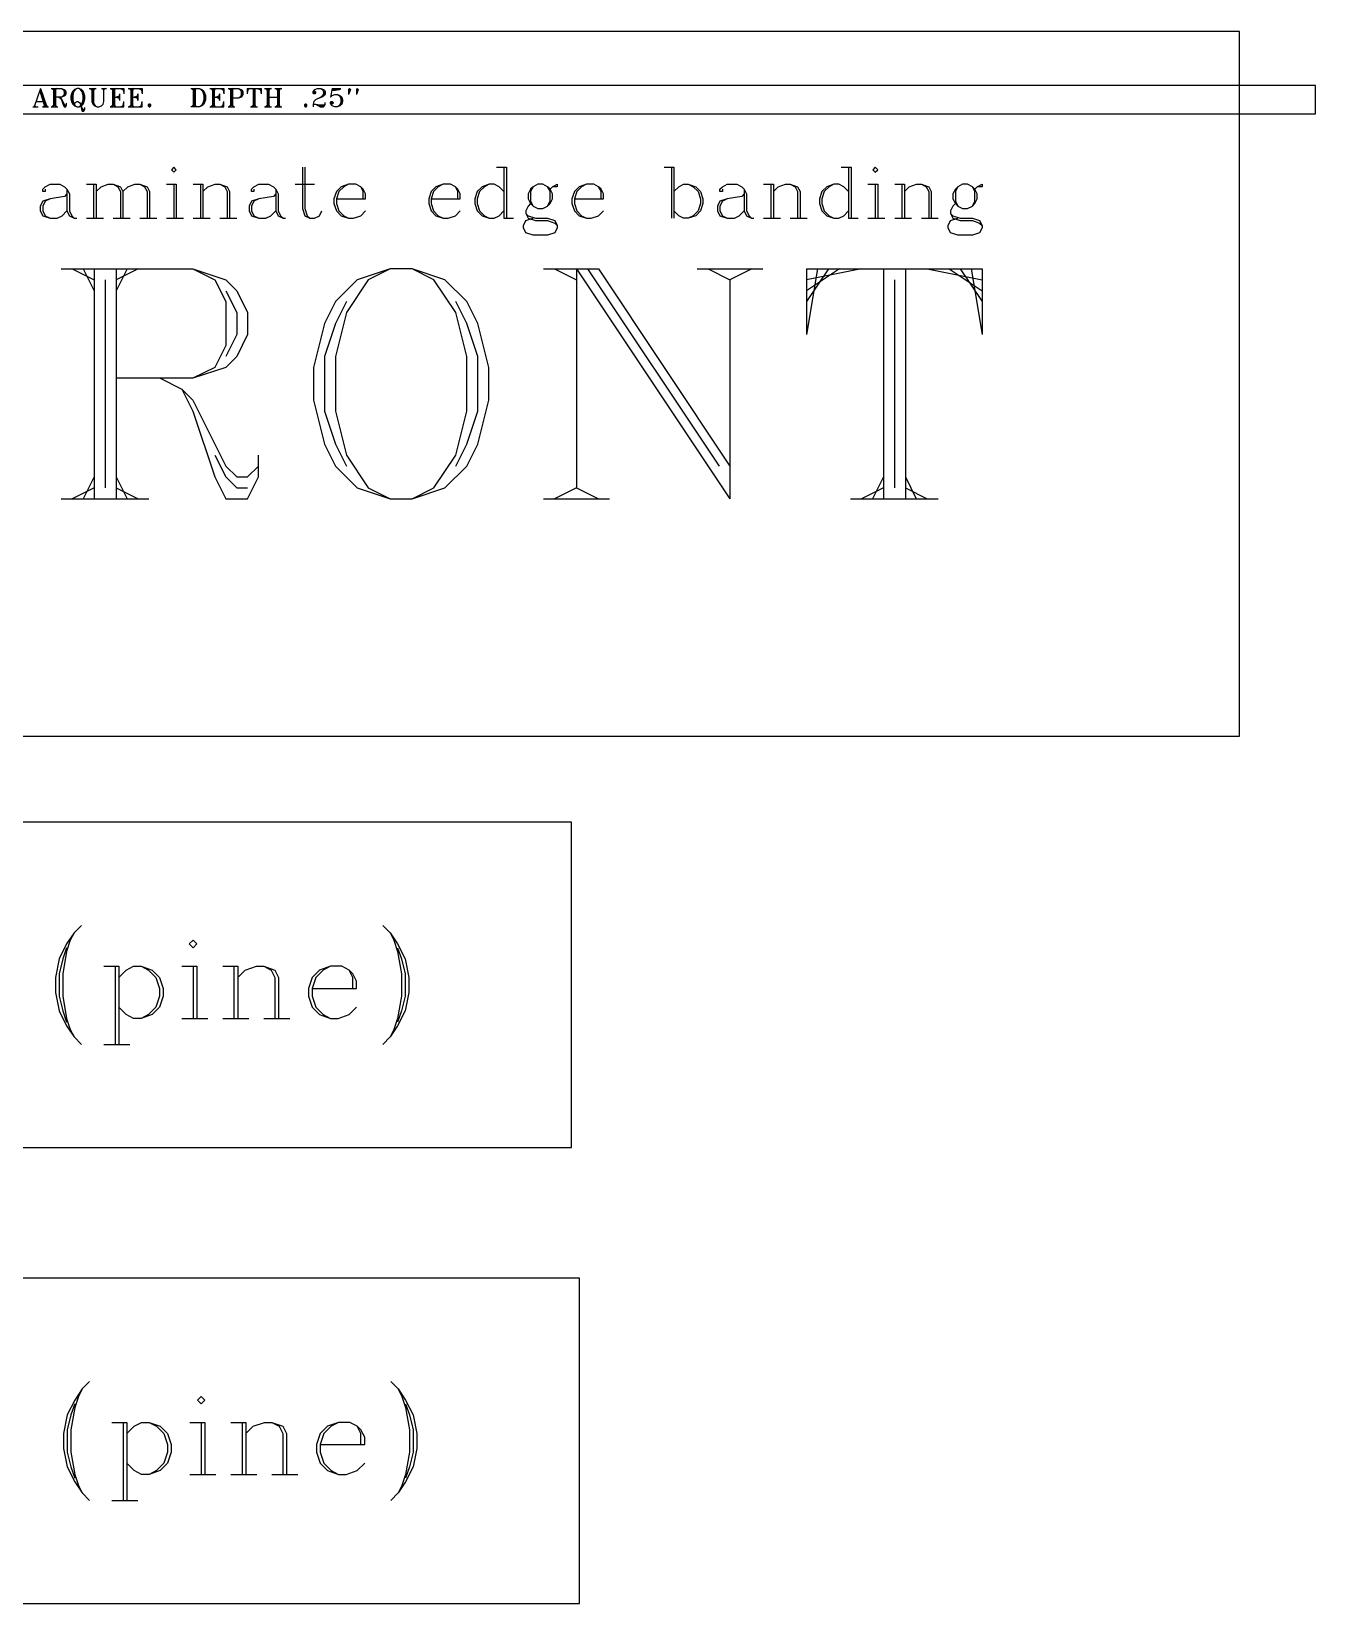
# Model space of a CAD drawing. Extents: x 0 to 107, y -41 to 64.
# Drawn here: x 12.99 to 24.83, y -41.05 to -26.55 of the extents above; entities that cross this region are included whole.
import ezdxf

# ---------------------------------------------------------------- set-up
doc = ezdxf.new("R2010")
doc.units = 0
doc.layers.add('LAYER_1', color=18, linetype='CONTINUOUS')

msp = doc.modelspace()

# ---------------------------------------------------------------- linework, layer by layer
at = {"layer": 'LAYER_1'}
for points in [[(0.379, -33.048), (24.129, -33.048), (24.129, -26.548), (0.379, -26.548)], [(-0.01, -27.308), (24.829, -27.308), (24.829, -27.048), (-0.01, -27.048)], [(13.41, -27.074), (13.386, -27.082), (13.37, -27.098), (13.362, -27.114), (13.354, -27.146), (13.354, -27.17), (13.362, -27.202), (13.37, -27.218), (13.386, -27.234), (13.41, -27.242), (13.426, -27.242), (13.45, -27.234), (13.466, -27.218), (13.474, -27.202), (13.482, -27.17), (13.482, -27.146), (13.474, -27.114), (13.466, -27.098), (13.45, -27.082), (13.426, -27.074)], [(15.594, -27.106), (15.594, -27.114), (15.602, -27.114), (15.602, -27.106)], [(14.074, -27.218), (14.066, -27.226), (14.066, -27.234), (14.074, -27.242), (14.082, -27.242), (14.09, -27.234), (14.09, -27.226), (14.082, -27.218)], [(14.074, -27.226), (14.074, -27.234), (14.082, -27.234), (14.082, -27.226)], [(15.514, -27.218), (15.506, -27.226), (15.506, -27.234), (15.514, -27.242), (15.522, -27.242), (15.53, -27.234), (15.53, -27.226), (15.522, -27.218)], [(15.514, -27.226), (15.514, -27.234), (15.522, -27.234), (15.522, -27.226)], [(15.754, -27.202), (15.754, -27.21), (15.762, -27.21), (15.762, -27.202)], [(14.302, -27.801), (14.28, -27.823), (14.302, -27.845), (14.324, -27.823)], [(20.77, -27.801), (20.747, -27.823), (20.77, -27.845), (20.792, -27.823)], [(17.659, -27.957), (17.614, -27.98), (17.592, -28.002), (17.569, -28.047), (17.569, -28.092), (17.592, -28.136), (17.614, -28.159), (17.659, -28.181), (17.704, -28.181), (17.748, -28.159), (17.771, -28.136), (17.793, -28.092), (17.793, -28.047), (17.771, -28.002), (17.748, -27.98), (17.704, -27.957)], [(21.575, -27.957), (21.53, -27.98), (21.508, -28.002), (21.486, -28.047), (21.486, -28.092), (21.508, -28.136), (21.53, -28.159), (21.575, -28.181), (21.62, -28.181), (21.665, -28.159), (21.687, -28.136), (21.71, -28.092), (21.71, -28.047), (21.687, -28.002), (21.665, -27.98), (21.62, -27.957)], [(16.297, -28.737), (15.994, -28.838), (15.792, -29.04), (15.69, -29.242), (15.589, -29.646), (15.589, -29.95), (15.69, -30.354), (15.792, -30.556), (15.994, -30.758), (16.297, -30.859), (16.499, -30.859), (16.802, -30.758), (17.004, -30.556), (17.105, -30.354), (17.206, -29.95), (17.206, -29.646), (17.105, -29.242), (17.004, -29.04), (16.802, -28.838), (16.499, -28.737)], [(2.968, -36.841), (17.968, -36.841), (17.968, -33.841), (2.968, -33.841)], [(14.48, -34.93), (14.445, -34.964), (14.48, -34.998), (14.514, -34.964)], [(3.042, -41.047), (18.042, -41.047), (18.042, -38.047), (3.042, -38.047)], [(14.554, -39.136), (14.519, -39.17), (14.554, -39.204), (14.588, -39.17)]]:
    msp.add_lwpolyline(points, close=True, dxfattribs=at)
for points in [[(13.074, -27.074), (13.018, -27.234)], [(13.066, -27.098), (13.114, -27.242)], [(13.074, -27.074), (13.13, -27.242)], [(13.074, -27.098), (13.122, -27.242)], [(13.17, -27.074), (13.266, -27.074), (13.29, -27.082), (13.298, -27.09), (13.306, -27.106), (13.306, -27.122), (13.298, -27.138), (13.29, -27.146), (13.266, -27.154), (13.21, -27.154)], [(13.178, -27.074), (13.194, -27.082)], [(13.186, -27.074), (13.194, -27.09)], [(13.194, -27.074), (13.194, -27.242)], [(13.202, -27.082), (13.202, -27.234)], [(13.21, -27.074), (13.21, -27.242)], [(13.218, -27.074), (13.21, -27.09)], [(13.226, -27.074), (13.21, -27.082)], [(13.266, -27.074), (13.282, -27.082), (13.29, -27.098), (13.29, -27.13), (13.282, -27.146), (13.266, -27.154)], [(13.29, -27.09), (13.298, -27.106), (13.298, -27.122), (13.29, -27.138)], [(13.378, -27.098), (13.37, -27.114), (13.362, -27.138), (13.362, -27.178), (13.37, -27.202), (13.378, -27.218)], [(13.41, -27.074), (13.394, -27.082), (13.378, -27.106), (13.37, -27.138), (13.37, -27.178), (13.378, -27.21), (13.394, -27.234), (13.41, -27.242)], [(13.426, -27.242), (13.442, -27.234), (13.458, -27.21), (13.466, -27.178), (13.466, -27.138), (13.458, -27.106), (13.442, -27.082), (13.426, -27.074)], [(13.458, -27.218), (13.466, -27.202), (13.474, -27.178), (13.474, -27.138), (13.466, -27.114), (13.458, -27.098)], [(13.522, -27.074), (13.586, -27.074)], [(13.53, -27.074), (13.546, -27.082)], [(13.538, -27.074), (13.546, -27.09)], [(13.546, -27.074), (13.546, -27.194), (13.554, -27.218), (13.57, -27.234), (13.594, -27.242), (13.61, -27.242), (13.634, -27.234), (13.65, -27.218), (13.658, -27.194), (13.658, -27.082)], [(13.554, -27.082), (13.554, -27.202), (13.562, -27.218)], [(13.562, -27.074), (13.562, -27.202), (13.57, -27.226), (13.578, -27.234), (13.594, -27.242)], [(13.57, -27.074), (13.562, -27.09)], [(13.578, -27.074), (13.562, -27.082)], [(13.634, -27.074), (13.682, -27.074)], [(13.642, -27.074), (13.658, -27.082)], [(13.674, -27.074), (13.658, -27.082)], [(13.714, -27.074), (13.842, -27.074), (13.842, -27.122)], [(13.722, -27.074), (13.738, -27.082)], [(13.73, -27.074), (13.738, -27.09)], [(13.738, -27.074), (13.738, -27.242)], [(13.746, -27.082), (13.746, -27.234)], [(13.754, -27.074), (13.754, -27.242)], [(13.762, -27.074), (13.754, -27.09)], [(13.77, -27.074), (13.754, -27.082)], [(13.802, -27.074), (13.842, -27.082)], [(13.818, -27.074), (13.842, -27.09)], [(13.826, -27.074), (13.842, -27.098)], [(13.834, -27.074), (13.842, -27.122)], [(13.882, -27.074), (14.01, -27.074), (14.01, -27.122)], [(13.89, -27.074), (13.906, -27.082)], [(13.898, -27.074), (13.906, -27.09)], [(13.906, -27.074), (13.906, -27.242)], [(13.914, -27.082), (13.914, -27.234)], [(13.922, -27.074), (13.922, -27.242)], [(13.93, -27.074), (13.922, -27.09)], [(13.938, -27.074), (13.922, -27.082)], [(13.97, -27.074), (14.01, -27.082)], [(13.986, -27.074), (14.01, -27.09)], [(13.994, -27.074), (14.01, -27.098)], [(14.002, -27.074), (14.01, -27.122)], [(14.458, -27.074), (14.538, -27.074), (14.562, -27.082), (14.578, -27.098), (14.586, -27.114), (14.594, -27.138), (14.594, -27.178), (14.586, -27.202), (14.578, -27.218), (14.562, -27.234), (14.538, -27.242), (14.458, -27.242)], [(14.466, -27.074), (14.482, -27.082)], [(14.474, -27.074), (14.482, -27.09)], [(14.482, -27.074), (14.482, -27.242)], [(14.49, -27.082), (14.49, -27.234)], [(14.498, -27.074), (14.498, -27.242)], [(14.506, -27.074), (14.498, -27.09)], [(14.514, -27.074), (14.498, -27.082)], [(14.538, -27.074), (14.554, -27.082), (14.57, -27.106), (14.578, -27.138), (14.578, -27.178), (14.57, -27.21), (14.554, -27.234), (14.538, -27.242)], [(14.57, -27.098), (14.578, -27.114), (14.586, -27.138), (14.586, -27.178), (14.578, -27.202), (14.57, -27.218)], [(14.634, -27.074), (14.762, -27.074), (14.762, -27.122)], [(14.642, -27.074), (14.658, -27.082)], [(14.65, -27.074), (14.658, -27.09)], [(14.658, -27.074), (14.658, -27.242)], [(14.666, -27.082), (14.666, -27.234)], [(14.674, -27.074), (14.674, -27.242)], [(14.682, -27.074), (14.674, -27.09)], [(14.69, -27.074), (14.674, -27.082)], [(14.722, -27.074), (14.762, -27.082)], [(14.738, -27.074), (14.762, -27.09)], [(14.746, -27.074), (14.762, -27.098)], [(14.754, -27.074), (14.762, -27.122)], [(14.802, -27.074), (14.898, -27.074), (14.922, -27.082), (14.93, -27.09), (14.938, -27.106), (14.938, -27.13), (14.93, -27.146), (14.922, -27.154), (14.898, -27.162), (14.842, -27.162)], [(14.81, -27.074), (14.826, -27.082)], [(14.818, -27.074), (14.826, -27.09)], [(14.826, -27.074), (14.826, -27.242)], [(14.834, -27.082), (14.834, -27.234)], [(14.842, -27.074), (14.842, -27.242)], [(14.85, -27.074), (14.842, -27.09)], [(14.858, -27.074), (14.842, -27.082)], [(14.898, -27.074), (14.914, -27.082), (14.922, -27.098), (14.922, -27.138), (14.914, -27.154), (14.898, -27.162)], [(14.922, -27.09), (14.93, -27.106), (14.93, -27.13), (14.922, -27.146)], [(14.978, -27.074), (14.978, -27.122)], [(14.978, -27.074), (15.106, -27.074)], [(14.986, -27.074), (14.978, -27.122)], [(14.994, -27.074), (14.978, -27.098)], [(15.002, -27.074), (14.978, -27.09)], [(15.018, -27.074), (14.978, -27.082)], [(15.034, -27.074), (15.034, -27.242)], [(15.042, -27.082), (15.042, -27.234)], [(15.05, -27.074), (15.05, -27.242)], [(15.066, -27.074), (15.106, -27.082)], [(15.082, -27.074), (15.106, -27.09)], [(15.09, -27.074), (15.106, -27.098)], [(15.098, -27.074), (15.106, -27.122)], [(15.106, -27.074), (15.106, -27.122)], [(15.138, -27.074), (15.202, -27.074)], [(15.146, -27.074), (15.162, -27.082)], [(15.154, -27.074), (15.162, -27.09)], [(15.162, -27.074), (15.162, -27.242)], [(15.17, -27.082), (15.17, -27.234)], [(15.178, -27.074), (15.178, -27.242)], [(15.186, -27.074), (15.178, -27.09)], [(15.194, -27.074), (15.178, -27.082)], [(15.234, -27.074), (15.298, -27.074)], [(15.242, -27.074), (15.258, -27.082)], [(15.25, -27.074), (15.258, -27.09)], [(15.258, -27.074), (15.258, -27.242)], [(15.266, -27.082), (15.266, -27.234)], [(15.274, -27.074), (15.274, -27.242)], [(15.282, -27.074), (15.274, -27.09)], [(15.29, -27.074), (15.274, -27.082)], [(15.594, -27.098), (15.602, -27.098), (15.61, -27.106), (15.61, -27.114), (15.602, -27.122), (15.594, -27.122), (15.586, -27.114), (15.586, -27.106), (15.594, -27.09), (15.602, -27.082), (15.626, -27.074), (15.658, -27.074), (15.682, -27.082), (15.69, -27.09), (15.698, -27.106), (15.698, -27.122), (15.69, -27.138), (15.666, -27.154), (15.626, -27.17), (15.61, -27.178), (15.594, -27.194), (15.586, -27.218), (15.586, -27.242)], [(15.658, -27.074), (15.674, -27.082), (15.682, -27.106), (15.682, -27.122), (15.674, -27.138), (15.658, -27.154), (15.626, -27.17)], [(15.682, -27.09), (15.69, -27.106), (15.69, -27.122), (15.682, -27.138)], [(15.762, -27.074), (15.746, -27.154), (15.762, -27.138), (15.786, -27.13), (15.81, -27.13), (15.834, -27.138), (15.85, -27.154), (15.858, -27.178), (15.858, -27.194), (15.85, -27.218), (15.834, -27.234), (15.81, -27.242), (15.786, -27.242), (15.762, -27.234), (15.754, -27.226), (15.746, -27.21), (15.746, -27.202), (15.754, -27.194), (15.762, -27.194), (15.77, -27.202), (15.77, -27.21), (15.762, -27.218), (15.754, -27.218)], [(15.762, -27.074), (15.842, -27.074)], [(15.762, -27.09), (15.794, -27.09), (15.826, -27.082), (15.842, -27.074)], [(15.762, -27.082), (15.826, -27.082)], [(15.922, -27.074), (15.914, -27.082), (15.914, -27.13)], [(15.922, -27.074), (15.93, -27.082), (15.914, -27.13)], [(15.922, -27.082), (15.914, -27.13)], [(15.994, -27.074), (15.986, -27.082), (15.986, -27.13)], [(15.994, -27.074), (16.002, -27.082), (15.986, -27.13)], [(15.994, -27.082), (15.986, -27.13)], [(13.002, -27.242), (13.05, -27.242)], [(13.018, -27.234), (13.01, -27.242)], [(13.018, -27.234), (13.034, -27.242)], [(13.034, -27.194), (13.106, -27.194)], [(13.09, -27.242), (13.146, -27.242)], [(13.114, -27.234), (13.098, -27.242)], [(13.114, -27.226), (13.106, -27.242)], [(13.122, -27.226), (13.138, -27.242)], [(13.17, -27.242), (13.234, -27.242)], [(13.194, -27.234), (13.178, -27.242)], [(13.194, -27.226), (13.186, -27.242)], [(13.21, -27.226), (13.218, -27.242)], [(13.21, -27.234), (13.226, -27.242)], [(13.242, -27.154), (13.258, -27.162), (13.266, -27.178), (13.282, -27.226), (13.29, -27.242), (13.306, -27.242), (13.314, -27.226), (13.314, -27.21)], [(13.258, -27.162), (13.266, -27.17), (13.29, -27.218), (13.298, -27.226), (13.306, -27.226), (13.314, -27.218)], [(13.282, -27.21), (13.29, -27.226), (13.298, -27.234), (13.306, -27.234)], [(13.386, -27.218), (13.394, -27.202), (13.41, -27.194), (13.418, -27.194), (13.434, -27.202), (13.442, -27.218), (13.45, -27.266), (13.458, -27.282), (13.474, -27.282), (13.482, -27.266), (13.482, -27.25)], [(13.442, -27.218), (13.458, -27.258), (13.466, -27.266), (13.474, -27.266), (13.482, -27.258)], [(13.45, -27.25), (13.458, -27.266), (13.466, -27.274), (13.474, -27.274)], [(13.714, -27.242), (13.842, -27.242), (13.842, -27.194)], [(13.738, -27.234), (13.722, -27.242)], [(13.738, -27.226), (13.73, -27.242)], [(13.754, -27.154), (13.802, -27.154)], [(13.754, -27.226), (13.762, -27.242)], [(13.754, -27.234), (13.77, -27.242)], [(13.802, -27.146), (13.77, -27.154), (13.802, -27.162)], [(13.802, -27.138), (13.786, -27.154), (13.802, -27.17)], [(13.802, -27.122), (13.794, -27.154), (13.802, -27.186)], [(13.802, -27.122), (13.802, -27.186)], [(13.802, -27.242), (13.842, -27.234)], [(13.818, -27.242), (13.842, -27.226)], [(13.826, -27.242), (13.842, -27.218)], [(13.834, -27.242), (13.842, -27.194)], [(13.882, -27.242), (14.01, -27.242), (14.01, -27.194)], [(13.906, -27.234), (13.89, -27.242)], [(13.906, -27.226), (13.898, -27.242)], [(13.922, -27.154), (13.97, -27.154)], [(13.922, -27.226), (13.93, -27.242)], [(13.922, -27.234), (13.938, -27.242)], [(13.97, -27.146), (13.938, -27.154), (13.97, -27.162)], [(13.97, -27.138), (13.954, -27.154), (13.97, -27.17)], [(13.97, -27.122), (13.962, -27.154), (13.97, -27.186)], [(13.97, -27.122), (13.97, -27.186)], [(13.97, -27.242), (14.01, -27.234)], [(13.986, -27.242), (14.01, -27.226)], [(13.994, -27.242), (14.01, -27.218)], [(14.002, -27.242), (14.01, -27.194)], [(14.482, -27.234), (14.466, -27.242)], [(14.482, -27.226), (14.474, -27.242)], [(14.498, -27.226), (14.506, -27.242)], [(14.498, -27.234), (14.514, -27.242)], [(14.634, -27.242), (14.762, -27.242), (14.762, -27.194)], [(14.658, -27.234), (14.642, -27.242)], [(14.658, -27.226), (14.65, -27.242)], [(14.674, -27.154), (14.722, -27.154)], [(14.674, -27.226), (14.682, -27.242)], [(14.674, -27.234), (14.69, -27.242)], [(14.722, -27.146), (14.69, -27.154), (14.722, -27.162)], [(14.722, -27.138), (14.706, -27.154), (14.722, -27.17)], [(14.722, -27.122), (14.714, -27.154), (14.722, -27.186)], [(14.722, -27.122), (14.722, -27.186)], [(14.722, -27.242), (14.762, -27.234)], [(14.738, -27.242), (14.762, -27.226)], [(14.746, -27.242), (14.762, -27.218)], [(14.754, -27.242), (14.762, -27.194)], [(14.802, -27.242), (14.866, -27.242)], [(14.826, -27.234), (14.81, -27.242)], [(14.826, -27.226), (14.818, -27.242)], [(14.842, -27.226), (14.85, -27.242)], [(14.842, -27.234), (14.858, -27.242)], [(15.01, -27.242), (15.074, -27.242)], [(15.034, -27.234), (15.018, -27.242)], [(15.034, -27.226), (15.026, -27.242)], [(15.05, -27.226), (15.058, -27.242)], [(15.05, -27.234), (15.066, -27.242)], [(15.138, -27.242), (15.202, -27.242)], [(15.162, -27.234), (15.146, -27.242)], [(15.162, -27.226), (15.154, -27.242)], [(15.178, -27.154), (15.258, -27.154)], [(15.178, -27.226), (15.186, -27.242)], [(15.178, -27.234), (15.194, -27.242)], [(15.234, -27.242), (15.298, -27.242)], [(15.258, -27.234), (15.242, -27.242)], [(15.258, -27.226), (15.25, -27.242)], [(15.274, -27.226), (15.282, -27.242)], [(15.274, -27.234), (15.29, -27.242)], [(15.586, -27.226), (15.594, -27.218), (15.61, -27.218), (15.65, -27.226), (15.682, -27.226), (15.698, -27.218)], [(15.61, -27.218), (15.65, -27.242), (15.682, -27.242), (15.69, -27.234), (15.698, -27.218), (15.698, -27.202)], [(15.61, -27.218), (15.65, -27.234), (15.682, -27.234), (15.69, -27.226)], [(15.81, -27.13), (15.826, -27.138), (15.834, -27.146), (15.842, -27.17), (15.842, -27.202), (15.834, -27.226), (15.826, -27.234), (15.81, -27.242)], [(15.842, -27.154), (15.85, -27.17), (15.85, -27.202), (15.842, -27.218)], [(15.488, -27.801), (15.488, -28.181), (15.51, -28.248), (15.555, -28.271), (15.6, -28.271), (15.645, -28.248), (15.667, -28.203)], [(15.51, -27.801), (15.51, -28.181), (15.533, -28.248), (15.555, -28.271)], [(17.278, -27.801), (17.368, -27.801)], [(17.346, -27.801), (17.346, -28.271)], [(17.368, -27.801), (17.368, -28.271)], [(18.823, -27.801), (18.912, -27.801)], [(18.89, -27.801), (18.89, -28.271)], [(18.912, -27.801), (18.912, -28.271)], [(20.456, -27.801), (20.546, -27.801)], [(20.523, -27.801), (20.523, -28.271)], [(20.546, -27.801), (20.546, -28.271)], [(13.116, -28.002), (13.116, -28.024), (13.094, -28.024), (13.094, -28.002), (13.116, -27.98), (13.161, -27.957), (13.25, -27.957), (13.295, -27.98), (13.317, -28.002), (13.34, -28.047), (13.34, -28.203), (13.362, -28.248), (13.384, -28.271)], [(13.496, -27.957), (13.586, -27.957)], [(13.563, -27.957), (13.563, -28.271)], [(13.586, -27.957), (13.586, -28.271)], [(13.586, -28.024), (13.631, -27.98), (13.698, -27.957), (13.743, -27.957), (13.81, -27.98), (13.832, -28.024), (13.832, -28.271)], [(13.743, -27.957), (13.787, -27.98), (13.81, -28.024), (13.81, -28.271)], [(13.832, -28.024), (13.877, -27.98), (13.944, -27.957), (13.989, -27.957), (14.056, -27.98), (14.078, -28.024), (14.078, -28.271)], [(13.989, -27.957), (14.033, -27.98), (14.056, -28.024), (14.056, -28.271)], [(14.235, -27.957), (14.324, -27.957)], [(14.302, -27.957), (14.302, -28.271)], [(14.324, -27.957), (14.324, -28.271)], [(14.481, -27.957), (14.571, -27.957)], [(14.548, -27.957), (14.548, -28.271)], [(14.571, -27.957), (14.571, -28.271)], [(14.571, -28.024), (14.615, -27.98), (14.682, -27.957), (14.727, -27.957), (14.794, -27.98), (14.817, -28.024), (14.817, -28.271)], [(14.727, -27.957), (14.772, -27.98), (14.794, -28.024), (14.794, -28.271)], [(15.041, -28.002), (15.041, -28.024), (15.018, -28.024), (15.018, -28.002), (15.041, -27.98), (15.085, -27.957), (15.175, -27.957), (15.22, -27.98), (15.242, -28.002), (15.264, -28.047), (15.264, -28.203), (15.287, -28.248), (15.309, -28.271)], [(15.421, -27.957), (15.6, -27.957)], [(15.801, -28.092), (16.07, -28.092), (16.07, -28.047), (16.048, -28.002), (16.025, -27.98), (15.98, -27.957), (15.913, -27.957), (15.846, -27.98), (15.801, -28.024), (15.779, -28.092), (15.779, -28.136), (15.801, -28.203), (15.846, -28.248), (15.913, -28.271), (15.958, -28.271), (16.025, -28.248), (16.07, -28.203)], [(15.913, -27.957), (15.869, -27.98), (15.824, -28.024), (15.801, -28.092), (15.801, -28.136), (15.824, -28.203), (15.869, -28.248), (15.913, -28.271)], [(16.048, -28.092), (16.048, -28.024), (16.025, -27.98)], [(16.674, -28.092), (16.943, -28.092), (16.943, -28.047), (16.92, -28.002), (16.898, -27.98), (16.853, -27.957), (16.786, -27.957), (16.719, -27.98), (16.674, -28.024), (16.652, -28.092), (16.652, -28.136), (16.674, -28.203), (16.719, -28.248), (16.786, -28.271), (16.831, -28.271), (16.898, -28.248), (16.943, -28.203)], [(16.786, -27.957), (16.741, -27.98), (16.697, -28.024), (16.674, -28.092), (16.674, -28.136), (16.697, -28.203), (16.741, -28.248), (16.786, -28.271)], [(16.92, -28.092), (16.92, -28.024), (16.898, -27.98)], [(17.346, -28.024), (17.301, -27.98), (17.256, -27.957), (17.211, -27.957), (17.144, -27.98), (17.099, -28.024), (17.077, -28.092), (17.077, -28.136), (17.099, -28.203), (17.144, -28.248), (17.211, -28.271), (17.256, -28.271), (17.301, -28.248), (17.346, -28.203)], [(17.211, -27.957), (17.167, -27.98), (17.122, -28.024), (17.099, -28.092), (17.099, -28.136), (17.122, -28.203), (17.167, -28.248), (17.211, -28.271)], [(17.614, -27.98), (17.592, -28.024), (17.592, -28.114), (17.614, -28.159)], [(17.748, -28.159), (17.771, -28.114), (17.771, -28.024), (17.748, -27.98)], [(17.771, -28.002), (17.793, -27.98), (17.838, -27.957), (17.838, -27.98), (17.793, -27.98)], [(17.995, -28.092), (18.263, -28.092), (18.263, -28.047), (18.241, -28.002), (18.218, -27.98), (18.174, -27.957), (18.106, -27.957), (18.039, -27.98), (17.995, -28.024), (17.972, -28.092), (17.972, -28.136), (17.995, -28.203), (18.039, -28.248), (18.106, -28.271), (18.151, -28.271), (18.218, -28.248), (18.263, -28.203)], [(18.106, -27.957), (18.062, -27.98), (18.017, -28.024), (17.995, -28.092), (17.995, -28.136), (18.017, -28.203), (18.062, -28.248), (18.106, -28.271)], [(18.241, -28.092), (18.241, -28.024), (18.218, -27.98)], [(18.912, -28.024), (18.957, -27.98), (19.002, -27.957), (19.046, -27.957), (19.114, -27.98), (19.158, -28.024), (19.181, -28.092), (19.181, -28.136), (19.158, -28.203), (19.114, -28.248), (19.046, -28.271), (19.002, -28.271), (18.957, -28.248), (18.912, -28.203)], [(19.046, -27.957), (19.091, -27.98), (19.136, -28.024), (19.158, -28.092), (19.158, -28.136), (19.136, -28.203), (19.091, -28.248), (19.046, -28.271)], [(19.36, -28.002), (19.36, -28.024), (19.337, -28.024), (19.337, -28.002), (19.36, -27.98), (19.404, -27.957), (19.494, -27.957), (19.539, -27.98), (19.561, -28.002), (19.583, -28.047), (19.583, -28.203), (19.606, -28.248), (19.628, -28.271)], [(19.74, -27.957), (19.83, -27.957)], [(19.807, -27.957), (19.807, -28.271)], [(19.83, -27.957), (19.83, -28.271)], [(19.83, -28.024), (19.874, -27.98), (19.942, -27.957), (19.986, -27.957), (20.053, -27.98), (20.076, -28.024), (20.076, -28.271)], [(19.986, -27.957), (20.031, -27.98), (20.053, -28.024), (20.053, -28.271)], [(20.523, -28.024), (20.479, -27.98), (20.434, -27.957), (20.389, -27.957), (20.322, -27.98), (20.277, -28.024), (20.255, -28.092), (20.255, -28.136), (20.277, -28.203), (20.322, -28.248), (20.389, -28.271), (20.434, -28.271), (20.479, -28.248), (20.523, -28.203)], [(20.389, -27.957), (20.344, -27.98), (20.3, -28.024), (20.277, -28.092), (20.277, -28.136), (20.3, -28.203), (20.344, -28.248), (20.389, -28.271)], [(20.702, -27.957), (20.792, -27.957)], [(20.77, -27.957), (20.77, -28.271)], [(20.792, -27.957), (20.792, -28.271)], [(20.949, -27.957), (21.038, -27.957)], [(21.016, -27.957), (21.016, -28.271)], [(21.038, -27.957), (21.038, -28.271)], [(21.038, -28.024), (21.083, -27.98), (21.15, -27.957), (21.195, -27.957), (21.262, -27.98), (21.284, -28.024), (21.284, -28.271)], [(21.195, -27.957), (21.24, -27.98), (21.262, -28.024), (21.262, -28.271)], [(21.53, -27.98), (21.508, -28.024), (21.508, -28.114), (21.53, -28.159)], [(21.665, -28.159), (21.687, -28.114), (21.687, -28.024), (21.665, -27.98)], [(21.687, -28.002), (21.71, -27.98), (21.754, -27.957), (21.754, -27.98), (21.71, -27.98)], [(13.317, -28.047), (13.295, -28.069), (13.161, -28.092), (13.094, -28.114), (13.071, -28.159), (13.071, -28.203), (13.094, -28.248), (13.161, -28.271), (13.228, -28.271), (13.273, -28.248), (13.317, -28.203)], [(13.161, -28.092), (13.116, -28.114), (13.094, -28.159), (13.094, -28.203), (13.116, -28.248), (13.161, -28.271)], [(13.317, -28.002), (13.317, -28.203), (13.34, -28.248), (13.384, -28.271), (13.407, -28.271)], [(15.242, -28.047), (15.22, -28.069), (15.085, -28.092), (15.018, -28.114), (14.996, -28.159), (14.996, -28.203), (15.018, -28.248), (15.085, -28.271), (15.152, -28.271), (15.197, -28.248), (15.242, -28.203)], [(15.085, -28.092), (15.041, -28.114), (15.018, -28.159), (15.018, -28.203), (15.041, -28.248), (15.085, -28.271)], [(15.242, -28.002), (15.242, -28.203), (15.264, -28.248), (15.309, -28.271), (15.331, -28.271)], [(19.561, -28.047), (19.539, -28.069), (19.404, -28.092), (19.337, -28.114), (19.315, -28.159), (19.315, -28.203), (19.337, -28.248), (19.404, -28.271), (19.472, -28.271), (19.516, -28.248), (19.561, -28.203)], [(19.404, -28.092), (19.36, -28.114), (19.337, -28.159), (19.337, -28.203), (19.36, -28.248), (19.404, -28.271)], [(19.561, -28.002), (19.561, -28.203), (19.583, -28.248), (19.628, -28.271), (19.651, -28.271)], [(13.496, -28.271), (13.653, -28.271)], [(13.743, -28.271), (13.899, -28.271)], [(13.989, -28.271), (14.145, -28.271)], [(14.235, -28.271), (14.392, -28.271)], [(14.481, -28.271), (14.638, -28.271)], [(14.727, -28.271), (14.884, -28.271)], [(17.346, -28.271), (17.435, -28.271)], [(17.547, -28.226), (17.569, -28.248), (17.637, -28.271), (17.748, -28.271), (17.816, -28.293), (17.838, -28.338), (17.838, -28.36), (17.816, -28.405), (17.748, -28.427), (17.614, -28.427), (17.547, -28.405), (17.525, -28.36), (17.525, -28.338), (17.547, -28.293), (17.614, -28.271)], [(17.592, -28.136), (17.569, -28.159), (17.547, -28.203), (17.547, -28.226), (17.569, -28.271), (17.637, -28.293), (17.748, -28.293), (17.816, -28.315), (17.838, -28.338)], [(19.74, -28.271), (19.897, -28.271)], [(19.986, -28.271), (20.143, -28.271)], [(20.523, -28.271), (20.613, -28.271)], [(20.702, -28.271), (20.859, -28.271)], [(20.949, -28.271), (21.105, -28.271)], [(21.195, -28.271), (21.351, -28.271)], [(21.463, -28.226), (21.486, -28.248), (21.553, -28.271), (21.665, -28.271), (21.732, -28.293), (21.754, -28.338), (21.754, -28.36), (21.732, -28.405), (21.665, -28.427), (21.53, -28.427), (21.463, -28.405), (21.441, -28.36), (21.441, -28.338), (21.463, -28.293), (21.53, -28.271)], [(21.508, -28.136), (21.486, -28.159), (21.463, -28.203), (21.463, -28.226), (21.486, -28.271), (21.553, -28.293), (21.665, -28.293), (21.732, -28.315), (21.754, -28.338)], [(13.265, -28.737), (14.478, -28.737), (14.781, -28.838), (14.882, -28.939), (14.983, -29.141), (14.983, -29.343), (14.882, -29.545), (14.781, -29.646), (14.478, -29.747), (13.77, -29.747)], [(13.366, -28.737), (13.568, -28.838)], [(13.467, -28.737), (13.568, -28.939)], [(13.568, -28.737), (13.568, -30.859)], [(13.669, -28.838), (13.669, -30.758)], [(13.77, -28.737), (13.77, -30.859)], [(13.871, -28.737), (13.77, -28.939)], [(13.972, -28.737), (13.77, -28.838)], [(14.478, -28.737), (14.68, -28.838), (14.781, -29.04), (14.781, -29.444), (14.68, -29.646), (14.478, -29.747)], [(16.297, -28.737), (16.095, -28.838), (15.893, -29.141), (15.792, -29.545), (15.792, -30.051), (15.893, -30.455), (16.095, -30.758), (16.297, -30.859)], [(16.499, -30.859), (16.701, -30.758), (16.903, -30.455), (17.004, -30.051), (17.004, -29.545), (16.903, -29.141), (16.701, -28.838), (16.499, -28.737)], [(17.712, -28.737), (18.217, -28.737)], [(17.813, -28.737), (18.015, -28.838)], [(18.015, -28.737), (18.015, -30.758)], [(18.015, -28.737), (19.43, -30.859)], [(18.116, -28.737), (19.329, -30.556)], [(18.217, -28.737), (19.43, -30.556)], [(19.127, -28.737), (19.733, -28.737)], [(19.228, -28.737), (19.43, -28.838)], [(19.632, -28.737), (19.43, -28.838)], [(19.43, -28.838), (19.43, -30.859)], [(20.137, -28.737), (20.137, -29.343)], [(20.137, -28.737), (21.754, -28.737)], [(20.238, -28.737), (20.137, -29.343)], [(20.339, -28.737), (20.137, -29.04)], [(20.44, -28.737), (20.137, -28.939)], [(20.643, -28.737), (20.137, -28.838)], [(20.845, -28.737), (20.845, -30.859)], [(20.946, -28.838), (20.946, -30.758)], [(21.047, -28.737), (21.047, -30.859)], [(21.249, -28.737), (21.754, -28.838)], [(21.451, -28.737), (21.754, -28.939)], [(21.552, -28.737), (21.754, -29.04)], [(21.653, -28.737), (21.754, -29.343)], [(21.754, -28.737), (21.754, -29.343)], [(14.781, -28.939), (14.882, -29.141), (14.882, -29.343), (14.781, -29.545)], [(15.893, -29.04), (15.792, -29.242), (15.69, -29.545), (15.69, -30.051), (15.792, -30.354), (15.893, -30.556)], [(16.903, -30.556), (17.004, -30.354), (17.105, -30.051), (17.105, -29.545), (17.004, -29.242), (16.903, -29.04)], [(14.175, -29.747), (14.377, -29.848), (14.478, -30.051), (14.68, -30.657), (14.781, -30.859), (14.983, -30.859), (15.084, -30.657), (15.084, -30.455)], [(14.377, -29.848), (14.478, -29.95), (14.781, -30.556), (14.882, -30.657), (14.983, -30.657), (15.084, -30.556)], [(14.68, -30.455), (14.781, -30.657), (14.882, -30.758), (14.983, -30.758)], [(13.568, -30.657), (13.467, -30.859)], [(13.77, -30.657), (13.871, -30.859)], [(20.845, -30.657), (20.744, -30.859)], [(21.047, -30.657), (21.148, -30.859)], [(13.265, -30.859), (14.073, -30.859)], [(13.568, -30.758), (13.366, -30.859)], [(13.77, -30.758), (13.972, -30.859)], [(17.712, -30.859), (18.318, -30.859)], [(18.015, -30.758), (17.813, -30.859)], [(18.015, -30.758), (18.217, -30.859)], [(20.542, -30.859), (21.35, -30.859)], [(20.845, -30.758), (20.643, -30.859)], [(21.047, -30.758), (21.249, -30.859)], [(13.451, -34.793), (13.383, -34.861), (13.314, -34.964), (13.245, -35.101), (13.211, -35.273), (13.211, -35.41), (13.245, -35.581), (13.314, -35.718), (13.383, -35.821), (13.451, -35.89)], [(16.228, -34.793), (16.297, -34.861), (16.365, -34.964), (16.434, -35.101), (16.468, -35.273), (16.468, -35.41), (16.434, -35.581), (16.365, -35.718), (16.297, -35.821), (16.228, -35.89)], [(13.383, -34.861), (13.348, -34.93), (13.314, -35.033), (13.28, -35.238), (13.28, -35.444), (13.314, -35.65), (13.348, -35.753), (13.383, -35.821)], [(16.297, -34.861), (16.331, -34.93), (16.365, -35.033), (16.4, -35.238), (16.4, -35.444), (16.365, -35.65), (16.331, -35.753), (16.297, -35.821)], [(13.314, -34.998), (13.28, -35.101), (13.245, -35.238), (13.245, -35.444), (13.28, -35.581), (13.314, -35.684)], [(16.365, -34.998), (16.4, -35.101), (16.434, -35.238), (16.434, -35.444), (16.4, -35.581), (16.365, -35.684)], [(13.657, -35.17), (13.794, -35.17)], [(13.76, -35.17), (13.76, -35.89)], [(13.794, -35.17), (13.794, -35.89)], [(13.794, -35.273), (13.863, -35.204), (13.931, -35.17), (14, -35.17), (14.103, -35.204), (14.171, -35.273), (14.205, -35.375), (14.205, -35.444), (14.171, -35.547), (14.103, -35.615), (14, -35.65), (13.931, -35.65), (13.863, -35.615), (13.794, -35.547)], [(14, -35.17), (14.068, -35.204), (14.137, -35.273), (14.171, -35.375), (14.171, -35.444), (14.137, -35.547), (14.068, -35.615), (14, -35.65)], [(14.377, -35.17), (14.514, -35.17)], [(14.48, -35.17), (14.48, -35.65)], [(14.514, -35.17), (14.514, -35.65)], [(14.754, -35.17), (14.891, -35.17)], [(14.857, -35.17), (14.857, -35.65)], [(14.891, -35.17), (14.891, -35.65)], [(14.891, -35.273), (14.96, -35.204), (15.063, -35.17), (15.131, -35.17), (15.234, -35.204), (15.268, -35.273), (15.268, -35.65)], [(15.131, -35.17), (15.2, -35.204), (15.234, -35.273), (15.234, -35.65)], [(15.577, -35.375), (15.988, -35.375), (15.988, -35.307), (15.954, -35.238), (15.92, -35.204), (15.851, -35.17), (15.748, -35.17), (15.645, -35.204), (15.577, -35.273), (15.543, -35.375), (15.543, -35.444), (15.577, -35.547), (15.645, -35.615), (15.748, -35.65), (15.817, -35.65), (15.92, -35.615), (15.988, -35.547)], [(15.748, -35.17), (15.68, -35.204), (15.611, -35.273), (15.577, -35.375), (15.577, -35.444), (15.611, -35.547), (15.68, -35.615), (15.748, -35.65)], [(15.954, -35.375), (15.954, -35.273), (15.92, -35.204)], [(14.377, -35.65), (14.617, -35.65)], [(14.754, -35.65), (14.994, -35.65)], [(15.131, -35.65), (15.371, -35.65)], [(13.657, -35.89), (13.897, -35.89)], [(13.525, -38.998), (13.457, -39.067), (13.388, -39.17), (13.319, -39.307), (13.285, -39.478), (13.285, -39.616), (13.319, -39.787), (13.388, -39.924), (13.457, -40.027), (13.525, -40.096)], [(16.302, -38.998), (16.371, -39.067), (16.439, -39.17), (16.508, -39.307), (16.542, -39.478), (16.542, -39.616), (16.508, -39.787), (16.439, -39.924), (16.371, -40.027), (16.302, -40.096)], [(13.457, -39.067), (13.422, -39.136), (13.388, -39.238), (13.354, -39.444), (13.354, -39.65), (13.388, -39.856), (13.422, -39.958), (13.457, -40.027)], [(16.371, -39.067), (16.405, -39.136), (16.439, -39.238), (16.474, -39.444), (16.474, -39.65), (16.439, -39.856), (16.405, -39.958), (16.371, -40.027)], [(13.388, -39.204), (13.354, -39.307), (13.319, -39.444), (13.319, -39.65), (13.354, -39.787), (13.388, -39.89)], [(16.439, -39.204), (16.474, -39.307), (16.508, -39.444), (16.508, -39.65), (16.474, -39.787), (16.439, -39.89)], [(13.731, -39.376), (13.868, -39.376)], [(13.834, -39.376), (13.834, -40.096)], [(13.868, -39.376), (13.868, -40.096)], [(13.868, -39.478), (13.937, -39.41), (14.005, -39.376), (14.074, -39.376), (14.177, -39.41), (14.245, -39.478), (14.279, -39.581), (14.279, -39.65), (14.245, -39.753), (14.177, -39.821), (14.074, -39.856), (14.005, -39.856), (13.937, -39.821), (13.868, -39.753)], [(14.074, -39.376), (14.142, -39.41), (14.211, -39.478), (14.245, -39.581), (14.245, -39.65), (14.211, -39.753), (14.142, -39.821), (14.074, -39.856)], [(14.451, -39.376), (14.588, -39.376)], [(14.554, -39.376), (14.554, -39.856)], [(14.588, -39.376), (14.588, -39.856)], [(14.828, -39.376), (14.965, -39.376)], [(14.931, -39.376), (14.931, -39.856)], [(14.965, -39.376), (14.965, -39.856)], [(14.965, -39.478), (15.034, -39.41), (15.137, -39.376), (15.205, -39.376), (15.308, -39.41), (15.342, -39.478), (15.342, -39.856)], [(15.205, -39.376), (15.274, -39.41), (15.308, -39.478), (15.308, -39.856)], [(15.651, -39.581), (16.062, -39.581), (16.062, -39.513), (16.028, -39.444), (15.994, -39.41), (15.925, -39.376), (15.822, -39.376), (15.719, -39.41), (15.651, -39.478), (15.617, -39.581), (15.617, -39.65), (15.651, -39.753), (15.719, -39.821), (15.822, -39.856), (15.891, -39.856), (15.994, -39.821), (16.062, -39.753)], [(15.822, -39.376), (15.754, -39.41), (15.685, -39.478), (15.651, -39.581), (15.651, -39.65), (15.685, -39.753), (15.754, -39.821), (15.822, -39.856)], [(16.028, -39.581), (16.028, -39.478), (15.994, -39.41)], [(14.451, -39.856), (14.691, -39.856)], [(14.828, -39.856), (15.068, -39.856)], [(15.205, -39.856), (15.445, -39.856)], [(13.731, -40.096), (13.971, -40.096)]]:
    msp.add_lwpolyline(points, dxfattribs=at)

doc.saveas('drawing.dxf')
